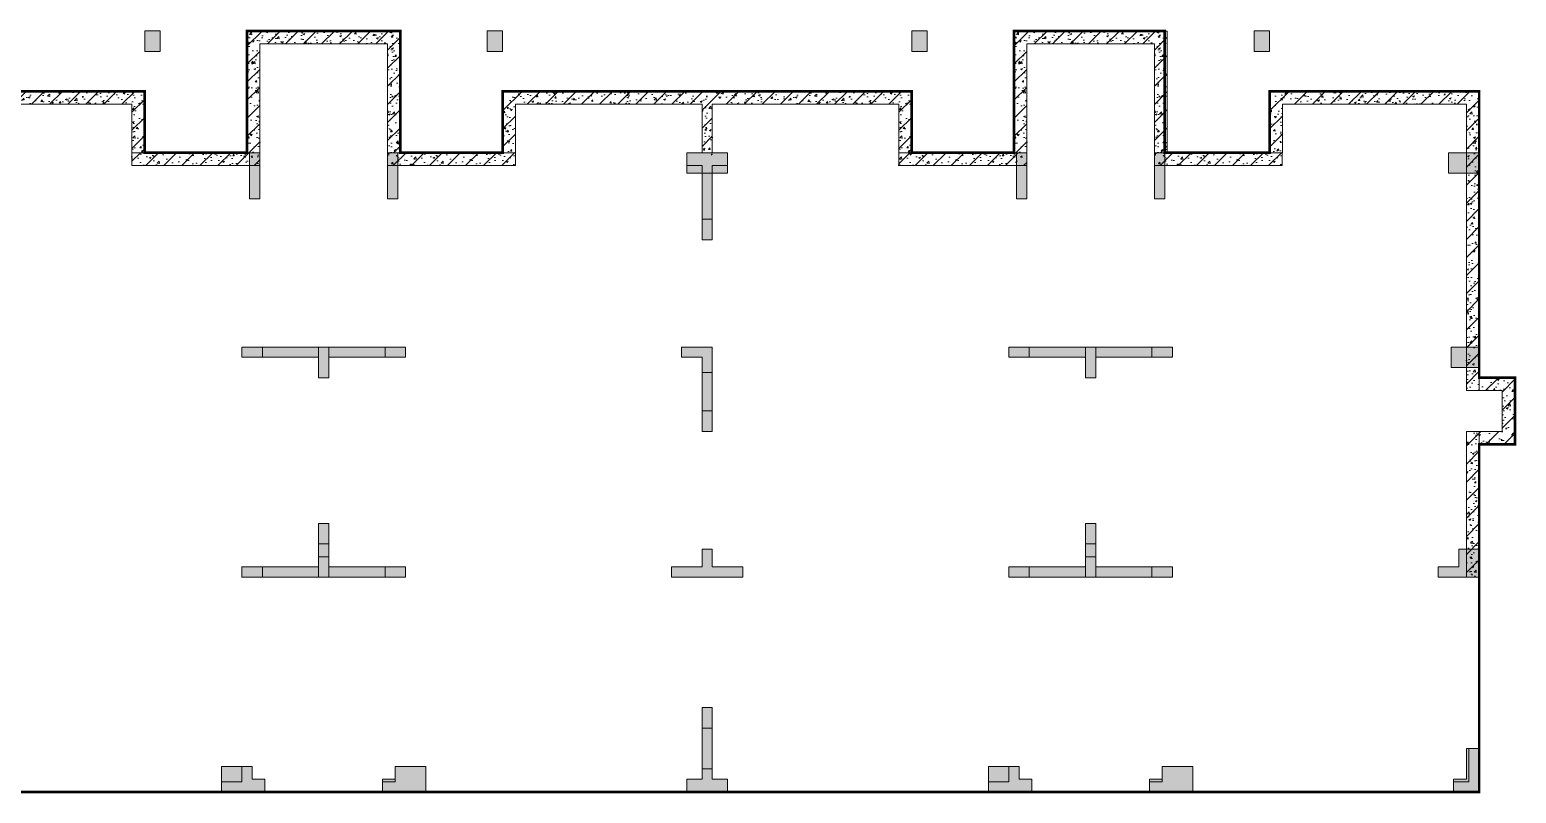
# Model space of a CAD drawing. Extents: x -264757 to 1033689, y 4049843 to 4347093.
# Drawn here: x -10533 to 18542, y 4123683 to 4138613 of the extents above; entities that cross this region are included whole.
import ezdxf

# ---------------------------------------------------------------- set-up
doc = ezdxf.new("R2010")
doc.units = 0
doc.header["$LTSCALE"] = 1000
doc.header["$MEASUREMENT"] = 0
doc.linetypes.add('DASH', pattern=[0.35, 0.25, -0.1])
doc.layers.add('无关图层', color=8, linetype='Continuous', lineweight=0)
doc.layers.add('车位归属楼栋范围线', color=7, linetype='Continuous', true_color=0x19e6c7)
pattern_1 = [(50, (-27383.57, 4123708.02), (358.63, -31.376), [37.5, -412.5]), (355, (-27383.57, 4123708.02), (-69.3757, 376.096), [30, -330]), (100.4514, (-27353.68, 4123705.4), (289.2547, 344.7198), [31.87, -350.571]), (46.1842, (-27383.57, 4123808), (533.6205, -82.7595), [56.25, -618.75]), (96.6356, (-27339.1, 4123801.1), (467.3314, 487.059), [47.805, -525.8565]), (351.1842, (-27383.57, 4123808), (467.331, 487.059), [45, -495]), (21, (-27333.57, 4123783.02), (298.4535, -201.3094), [37.5, -412.5]), (326, (-27333.57, 4123783.02), (121.6577, 362.575), [30, -330]), (71.4514, (-27308.7, 4123766.25), (420.1113, 161.2652), [31.87, -350.571]), (37.5, (-27383.57, 4123708.02), (6.07993, 166.44693), [0, -326, 0, -335, 0, -331.25]), (7.5, (-27383.57, 4123708.02), (131.5348, 197.20586), [0, -191, 0, -318.5, 0, -126.25]), (327.5, (-27495.07, 4123708.02), (266.9112, -11.27744), [0, -125, 0, -390, 0, -517.5]), (317.5, (-27545.07, 4123708.02), (291.5931, 50.0525), [0, -162.5, 0, -259, 0, -367.5]), (45, (-27383.57, 4123708.02), (-176.7767, 176.7767), [])]

msp = doc.modelspace()

# ---------------------------------------------------------------- hatches: boundary and pattern name
at = {"layer": '无关图层'}
for points in [[(-8283.2, 4138589.2), (-7983.2, 4138589.2), (-7983.2, 4138189.2), (-8283.2, 4138189.2)], [(-1583.2, 4138589.2), (-1283.2, 4138589.2), (-1283.2, 4138189.2), (-1583.2, 4138189.2)], [(6716.8, 4138590.3), (7016.8, 4138590.3), (7016.8, 4138190.3), (6716.8, 4138190.3)], [(13416.8, 4138590.3), (13716.8, 4138590.3), (13716.8, 4138190.3), (13416.8, 4138190.3)], [(-6233.6, 4136208), (-6033.6, 4136208), (-6033.6, 4135308), (-6233.6, 4135308)], [(-3533.4, 4136208), (-3333.4, 4136208), (-3333.4, 4135308), (-3533.4, 4135308)], [(2316.4, 4136208), (3116.4, 4136208), (3116.4, 4135808), (2316.4, 4135808)], [(8766.4, 4136208), (8966.4, 4136208), (8966.4, 4135308), (8766.4, 4135308)], [(11466.6, 4136208), (11666.6, 4136208), (11666.6, 4135308), (11466.6, 4135308)], [(17816.6, 4135808), (17216.6, 4135808), (17216.6, 4136208), (17816.6, 4136208)], [(2616.8, 4134508), (2816.8, 4134508), (2816.8, 4134908), (2616.8, 4134908)], [(2816.8, 4134908), (2616.8, 4134908), (2616.8, 4134508), (2816.8, 4134508)], [(2616.8, 4134908), (2816.8, 4134908), (2816.8, 4134508), (2616.8, 4134508)], [(2616.8, 4134508), (2616.8, 4134908), (2816.8, 4134908), (2816.8, 4134508)], [(-5983.1, 4132208), (-6383.1, 4132208), (-6383.1, 4132408), (-5983.1, 4132408)], [(-5983.1, 4132208), (-6383.1, 4132208), (-6383.1, 4132408), (-5983.1, 4132408)], [(-5983.1, 4132208), (-6383.1, 4132208), (-6383.1, 4132408), (-5983.1, 4132408)], [(-4883.2, 4131808), (-4883.2, 4132408), (-4683.2, 4132408), (-4683.2, 4131808)], [(-3583.1, 4132408), (-3183.1, 4132408), (-3183.1, 4132208), (-3583.1, 4132208)], [(-3583.1, 4132408), (-3183.1, 4132408), (-3183.1, 4132208), (-3583.1, 4132208)], [(-3583.1, 4132408), (-3183.1, 4132408), (-3183.1, 4132208), (-3583.1, 4132208)], [(2216.6, 4132408), (2816.6, 4132408), (2816.6, 4131908), (2616.6, 4131908), (2616.6, 4132208), (2216.6, 4132208)], [(9016.9, 4132208), (8616.9, 4132208), (8616.9, 4132408), (9016.9, 4132408)], [(9016.9, 4132208), (8616.9, 4132208), (8616.9, 4132408), (9016.9, 4132408)], [(9016.9, 4132208), (8616.9, 4132208), (8616.9, 4132408), (9016.9, 4132408)], [(10116.8, 4131808), (10116.8, 4132408), (10316.8, 4132408), (10316.8, 4131808)], [(11416.9, 4132408), (11816.9, 4132408), (11816.9, 4132208), (11416.9, 4132208)], [(11416.9, 4132408), (11816.9, 4132408), (11816.9, 4132208), (11416.9, 4132208)], [(11416.9, 4132408), (11816.9, 4132408), (11816.9, 4132208), (11416.9, 4132208)], [(17266.6, 4132008), (17266.6, 4132408), (17816.6, 4132408), (17816.6, 4132008), (17566.8, 4132008), (17566.8, 4132008)], [(2616.6, 4130758), (2816.6, 4130758), (2816.6, 4131158), (2616.6, 4131158)], [(-4883.2, 4128558), (-4883.2, 4128958), (-4683.2, 4128958), (-4683.2, 4128558)], [(10116.8, 4128558), (10116.8, 4128958), (10316.8, 4128958), (10316.8, 4128558)], [(-4883.2, 4128308), (-4683.2, 4128308), (-4683.2, 4127908), (-4883.2, 4127908)], [(2816.8, 4128108), (3416.8, 4128108), (3416.8, 4127908), (2016.8, 4127908), (2016.8, 4128108), (2616.8, 4128108), (2616.8, 4128458), (2816.8, 4128458)], [(10116.8, 4128308), (10316.8, 4128308), (10316.8, 4127908), (10116.8, 4127908)], [(17016.8, 4127908), (17816.8, 4127908), (17816.8, 4128458), (17416.8, 4128458), (17416.8, 4128108), (17016.8, 4128108)], [(-5983.2, 4127908), (-6383.2, 4127908), (-6383.2, 4128108), (-5983.2, 4128108)], [(-3583.2, 4128108), (-3183.2, 4128108), (-3183.2, 4127908), (-3583.2, 4127908)], [(9016.8, 4127908), (8616.8, 4127908), (8616.8, 4128108), (9016.8, 4128108)], [(11416.8, 4128108), (11816.8, 4128108), (11816.8, 4127908), (11416.8, 4127908)], [(2616.8, 4125358), (2816.8, 4125358), (2816.8, 4124958), (2616.8, 4124958)], [(2616.8, 4124958), (2616.8, 4125358), (2816.8, 4125358), (2816.8, 4124958)], [(17316.6, 4123958), (17316.6, 4123708), (17816.6, 4123708), (17816.6, 4124558), (17566.8, 4124558), (17566.8, 4123958)], [(-5932.9, 4123708), (-5932.9, 4123958), (-6182.9, 4123958), (-6182.9, 4124208), (-6382.9, 4124208), (-6782.9, 4124208), (-6782.9, 4123708), (-6382.9, 4123708)], [(-3633.2, 4123708), (-3633.2, 4123958), (-3383.2, 4123958), (-3383.2, 4124208), (-3183.2, 4124208), (-2783.2, 4124208), (-2783.2, 4123708), (-3183.2, 4123708)], [(2616.8, 4123958), (2616.8, 4124158), (2816.8, 4124158), (2816.8, 4123958), (3116.8, 4123958), (3116.8, 4123708), (2316.8, 4123708), (2316.8, 4123958)], [(9067.1, 4123708), (9067.1, 4123958), (8817.1, 4123958), (8817.1, 4124208), (8617.1, 4124208), (8217.1, 4124208), (8217.1, 4123708), (8617.1, 4123708)], [(11366.8, 4123708), (11366.8, 4123958), (11616.8, 4123958), (11616.8, 4124208), (11816.8, 4124208), (12216.8, 4124208), (12216.8, 4123708), (11816.8, 4123708)]]:
    msp.add_hatch(color=256, dxfattribs=at).paths.add_polyline_path(points)
h = msp.add_hatch(dxfattribs=at)
h.set_pattern_fill('ARMORED', color=256, scale=50, style=0)
h.set_pattern_definition([(50, (-12383.57, 4123708.02), (358.63, -31.376), [37.5, -412.5]), (355, (-12383.57, 4123708.02), (-69.376, 376.096), [30, -330]), (100.4514, (-12353.68, 4123705.4), (289.255, 344.72), [31.87, -350.571]), (46.1842, (-12383.57, 4123808), (533.62, -82.76), [56.25, -618.75]), (96.6356, (-12339.1, 4123801.1), (467.331, 487.059), [47.805, -525.856]), (351.1842, (-12383.57, 4123808), (467.331, 487.06), [45, -495]), (21, (-12333.57, 4123783.02), (298.4535, -201.3094), [37.5, -412.5]), (326, (-12333.57, 4123783.02), (121.658, 362.575), [30, -330]), (71.4514, (-12308.7, 4123766.25), (420.111, 161.265), [31.87, -350.571]), (37.5, (-12383.57, 4123708.02), (6.0799, 166.4469), [0, -326, 0, -335, 0, -331.25]), (7.5, (-12383.57, 4123708.02), (131.5348, 197.2059), [0, -191, 0, -318.5, 0, -126.25]), (327.5, (-12495.07, 4123708.02), (266.9112, -11.2774), [0, -125, 0, -390, 0, -517.5]), (317.5, (-12545.07, 4123708.02), (291.593, 50.0525), [0, -162.5, 0, -259, 0, -367.5]), (45, (-12383.57, 4123708.02), (-176.7767, 176.7767), [])])
h.paths.add_polyline_path([(-6283.4, 4136208), (-6283.6, 4138588), (-3283.4, 4138588), (-3283.4, 4136208), (-3533.4, 4136208), (-3533.6, 4138338), (-6033.4, 4138338), (-6033.4, 4136208)])
h = msp.add_hatch(dxfattribs=at)
h.set_pattern_fill('ARMORED', color=256, scale=50, style=0)
h.set_pattern_definition([(50, (2616.43, 4123708.02), (358.63, -31.376), [37.5, -412.5]), (355, (2616.43, 4123708.02), (-69.376, 376.096), [30, -330]), (100.4514, (2646.32, 4123705.4), (289.255, 344.72), [31.87, -350.571]), (46.1842, (2616.43, 4123808), (533.62, -82.76), [56.25, -618.75]), (96.6356, (2660.9, 4123801.1), (467.331, 487.059), [47.805, -525.856]), (351.1842, (2616.43, 4123808), (467.331, 487.06), [45, -495]), (21, (2666.43, 4123783.02), (298.4535, -201.3094), [37.5, -412.5]), (326, (2666.43, 4123783.02), (121.658, 362.575), [30, -330]), (71.4514, (2691.3, 4123766.25), (420.111, 161.265), [31.87, -350.571]), (37.5, (2616.43, 4123708.02), (6.0799, 166.4469), [0, -326, 0, -335, 0, -331.25]), (7.5, (2616.43, 4123708.02), (131.5348, 197.2059), [0, -191, 0, -318.5, 0, -126.25]), (327.5, (2504.93, 4123708.02), (266.9112, -11.2774), [0, -125, 0, -390, 0, -517.5]), (317.5, (2454.93, 4123708.02), (291.593, 50.0525), [0, -162.5, 0, -259, 0, -367.5]), (45, (2616.43, 4123708.02), (-176.7767, 176.7767), [])])
h.paths.add_polyline_path([(8716.6, 4136208), (8716.4, 4138588), (11716.6, 4138588), (11716.6, 4136208), (11466.6, 4136208), (11466.4, 4138338), (8966.6, 4138338), (8966.6, 4136208)])
h = msp.add_hatch(dxfattribs=at)
h.set_pattern_fill('ARMORED', color=256, scale=50, style=0)
h.set_pattern_definition([(50, (-766048.13, 3995375.8), (358.63009, -31.37607), [37.5, -412.5]), (355, (-766048.13, 3995375.8), (-69.37567, 376.09607), [30, -330]), (100.4514, (-766018.24, 3995373.18), (289.25469, 344.71977), [31.8701, -350.57106]), (46.1842, (-766048.13, 3995475.8), (533.62052, -82.7595), [56.25, -618.75]), (96.6356, (-766003.66, 3995468.9), (467.33135, 487.05894), [47.80514, -525.8565]), (351.1842, (-766048.13, 3995475.8), (467.33097, 487.0593), [45, -495]), (21, (-765998.13, 3995450.8), (298.45353, -201.30945), [37.5, -412.5]), (326, (-765998.13, 3995450.8), (121.65767, 362.57502), [30, -330]), (71.4514, (-765973.26, 3995434.02), (420.11131, 161.26525), [31.8701, -350.57106]), (37.5, (-766048.13, 3995375.8), (6.079928, 166.446927), [0, -326, 0, -335, 0, -331.25]), (7.5, (-766048.13, 3995375.8), (131.53477, 197.205856), [0, -191, 0, -318.5, 0, -126.25]), (327.5, (-766159.63, 3995375.8), (266.911218, -11.277436), [0, -125, 0, -390, 0, -517.5]), (317.5, (-766209.63, 3995375.8), (291.593085, 50.05249), [0, -162.5, 0, -259, 0, -367.5]), (45, (-766048.13, 3995375.8), (-176.776695, 176.776695), [])])
h.paths.add_polyline_path([(-16283.2, 4136208), (-16033.2, 4136208), (-16033.2, 4137158), (-12383.2, 4137158), (-12383.2, 4136158), (-12183.2, 4136158), (-12183.2, 4137158), (-8533.2, 4137158), (-8533.2, 4136208), (-8283.2, 4136208), (-8283.2, 4137408), (-16283.2, 4137408)])
h = msp.add_hatch(dxfattribs=at)
h.set_pattern_fill('ARMORED', color=256, scale=50, style=0)
h.set_pattern_definition([(50, (-751048.13, 3995375.8), (358.63009, -31.37607), [37.5, -412.5]), (355, (-751048.13, 3995375.8), (-69.37567, 376.09607), [30, -330]), (100.4514, (-751018.24, 3995373.18), (289.25469, 344.71977), [31.8701, -350.57106]), (46.1842, (-751048.13, 3995475.8), (533.62052, -82.7595), [56.25, -618.75]), (96.6356, (-751003.66, 3995468.9), (467.33135, 487.05894), [47.80514, -525.8565]), (351.1842, (-751048.13, 3995475.8), (467.33097, 487.0593), [45, -495]), (21, (-750998.13, 3995450.8), (298.45353, -201.30945), [37.5, -412.5]), (326, (-750998.13, 3995450.8), (121.65767, 362.57502), [30, -330]), (71.4514, (-750973.26, 3995434.02), (420.11131, 161.26525), [31.8701, -350.57106]), (37.5, (-751048.13, 3995375.8), (6.079928, 166.446927), [0, -326, 0, -335, 0, -331.25]), (7.5, (-751048.13, 3995375.8), (131.53477, 197.205856), [0, -191, 0, -318.5, 0, -126.25]), (327.5, (-751159.63, 3995375.8), (266.911218, -11.277436), [0, -125, 0, -390, 0, -517.5]), (317.5, (-751209.63, 3995375.8), (291.593085, 50.05249), [0, -162.5, 0, -259, 0, -367.5]), (45, (-751048.13, 3995375.8), (-176.776695, 176.776695), [])])
h.paths.add_polyline_path([(-1283.2, 4136208), (-1033.2, 4136208), (-1033.2, 4137158), (2616.8, 4137158), (2616.8, 4136158), (2816.8, 4136158), (2816.8, 4137158), (6466.8, 4137158), (6466.8, 4136158), (6716.8, 4136158), (6716.8, 4137408), (-1283.2, 4137408)])
h = msp.add_hatch(dxfattribs=at)
h.set_pattern_fill('ARMORED', color=256, scale=50, style=0)
h.set_pattern_definition([(50, (-766048.13, 3995425.8), (358.63009, -31.37607), [37.5, -412.5]), (355, (-766048.13, 3995425.8), (-69.37567, 376.09607), [30, -330]), (100.4514, (-766018.24, 3995423.18), (289.25469, 344.71977), [31.8701, -350.57106]), (46.1842, (-766048.13, 3995525.8), (533.62052, -82.7595), [56.25, -618.75]), (96.6356, (-766003.66, 3995518.9), (467.33135, 487.05894), [47.80514, -525.8565]), (351.1842, (-766048.13, 3995525.8), (467.33097, 487.0593), [45, -495]), (21, (-765998.13, 3995500.8), (298.45353, -201.30945), [37.5, -412.5]), (326, (-765998.13, 3995500.8), (121.65767, 362.57502), [30, -330]), (71.4514, (-765973.26, 3995484.02), (420.11131, 161.26525), [31.8701, -350.57106]), (37.5, (-766048.13, 3995425.8), (6.079928, 166.446927), [0, -326, 0, -335, 0, -331.25]), (7.5, (-766048.13, 3995425.8), (131.53477, 197.205856), [0, -191, 0, -318.5, 0, -126.25]), (327.5, (-766159.63, 3995425.8), (266.911218, -11.277436), [0, -125, 0, -390, 0, -517.5]), (317.5, (-766209.63, 3995425.8), (291.593085, 50.05249), [0, -162.5, 0, -259, 0, -367.5]), (45, (-766048.13, 3995425.8), (-176.776695, 176.776695), [])])
h.paths.add_polyline_path([(13716.6, 4136208), (13716.6, 4137408), (17816.8, 4137408), (17816.8, 4131558), (17566.8, 4131558), (17566.8, 4137158), (13966.8, 4137158), (13966.8, 4136208)])
h = msp.add_hatch(dxfattribs=at)
h.set_pattern_fill('ARMORED', color=256, scale=50, style=0)
h.set_pattern_definition([(50, (-12383.4, 4123708.02), (358.63, -31.376), [37.5, -412.5]), (355, (-12383.4, 4123708.02), (-69.376, 376.096), [30, -330]), (100.4514, (-12353.5, 4123705.4), (289.255, 344.72), [31.87, -350.571]), (46.1842, (-12383.4, 4123808), (533.62, -82.76), [56.25, -618.75]), (96.6356, (-12338.9, 4123801.1), (467.331, 487.059), [47.805, -525.856]), (351.184, (-12383.4, 4123808), (467.33, 487.06), [45, -495]), (21, (-12333.4, 4123783.02), (298.4535, -201.3094), [37.5, -412.5]), (326, (-12333.4, 4123783.02), (121.658, 362.575), [30, -330]), (71.4514, (-12308.5, 4123766.25), (420.111, 161.265), [31.87, -350.571]), (37.5, (-12383.39, 4123708.02), (6.0799, 166.4469), [0, -326, 0, -335, 0, -331.25]), (7.5, (-12383.39, 4123708.02), (131.5348, 197.2059), [0, -191, 0, -318.5, 0, -126.25]), (327.5, (-12494.89, 4123708.02), (266.9112, -11.2774), [0, -125, 0, -390, 0, -517.5]), (317.5, (-12544.89, 4123708.02), (291.593, 50.0525), [0, -162.5, 0, -259, 0, -367.5]), (45, (-12383.39, 4123708.02), (-176.7767, 176.7767), [])])
h.paths.add_polyline_path([(-8533.1, 4136208), (-6033.4, 4136208), (-6033.4, 4135958), (-8533.1, 4135958)])
h = msp.add_hatch(color=256, dxfattribs=at)
h.dxf.hatch_style = 1
h.paths.add_polyline_path([(-6233.6, 4136208), (-6233.6, 4135958), (-6233.6, 4135308), (-6033.6, 4135308), (-6033.6, 4136208)])
h = msp.add_hatch(color=256, dxfattribs=at)
h.dxf.hatch_style = 1
h.paths.add_polyline_path([(-3533.4, 4136208), (-3533.4, 4135958), (-3533.4, 4135308), (-3333.4, 4135308), (-3333.4, 4136208)])
h = msp.add_hatch(dxfattribs=at)
h.set_pattern_fill('ARMORED', color=256, scale=50, style=0)
h.set_pattern_definition([(50, (-6833.75, 4123708.02), (358.63, -31.376), [37.5, -412.5]), (355, (-6833.75, 4123708.02), (-69.376, 376.096), [30, -330]), (100.4514, (-6803.87, 4123705.4), (289.255, 344.72), [31.87, -350.571]), (46.1842, (-6833.75, 4123808), (533.62, -82.76), [56.25, -618.75]), (96.6356, (-6789.3, 4123801.1), (467.331, 487.059), [47.805, -525.856]), (351.184, (-6833.75, 4123808), (467.33, 487.06), [45, -495]), (21, (-6783.75, 4123783.02), (298.4535, -201.3094), [37.5, -412.5]), (326, (-6783.75, 4123783.02), (121.658, 362.575), [30, -330]), (71.4514, (-6758.88, 4123766.24), (420.111, 161.265), [31.87, -350.571]), (37.5, (-6833.75, 4123708.02), (6.0799, 166.4469), [0, -326, 0, -335, 0, -331.25]), (7.5, (-6833.75, 4123708.02), (131.5348, 197.2059), [0, -191, 0, -318.5, 0, -126.25]), (327.5, (-6945.25, 4123708.02), (266.9112, -11.2774), [0, -125, 0, -390, 0, -517.5]), (317.5, (-6995.25, 4123708.02), (291.593, 50.0525), [0, -162.5, 0, -259, 0, -367.5]), (45, (-6833.75, 4123708.02), (-176.7767, 176.7767), [])])
h.paths.add_polyline_path([(-3533.2, 4136208), (-1033.8, 4136208), (-1033.8, 4135958), (-3533.2, 4135958)])
h = msp.add_hatch(color=256, dxfattribs=at)
h.dxf.hatch_style = 1
h.paths.add_polyline_path([(2616.6, 4134508), (2816.6, 4134508), (2816.6, 4135958), (3116.6, 4135958), (3116.6, 4136208), (2316.6, 4136208), (2316.6, 4135958), (2616.6, 4135958)])
h = msp.add_hatch(dxfattribs=at)
h.set_pattern_fill('ARMORED', color=256, scale=50, style=0)
h.set_pattern_definition([(50, (2666.43, 4123707.99), (358.63, -31.376), [37.5, -412.5]), (355, (2666.43, 4123708), (-69.376, 376.096), [30, -330]), (100.4514, (2696.3, 4123705.37), (289.255, 344.72), [31.87, -350.571]), (46.1842, (2666.43, 4123808), (533.62, -82.76), [56.25, -618.75]), (96.6356, (2710.9, 4123801.1), (467.331, 487.059), [47.805, -525.856]), (351.184, (2666.43, 4123808), (467.33, 487.06), [45, -495]), (21, (2716.43, 4123782.99), (298.4535, -201.3094), [37.5, -412.5]), (326, (2716.43, 4123783), (121.658, 362.575), [30, -330]), (71.4514, (2741.3, 4123766.2), (420.111, 161.265), [31.87, -350.571]), (37.5, (2666.43, 4123707.99), (6.0799, 166.4469), [0, -326, 0, -335, 0, -331.25]), (7.5, (2666.43, 4123707.99), (131.5348, 197.2059), [0, -191, 0, -318.5, 0, -126.25]), (327.5, (2554.93, 4123707.99), (266.9112, -11.2774), [0, -125, 0, -390, 0, -517.5]), (317.5, (2504.93, 4123707.99), (291.593, 50.0525), [0, -162.5, 0, -259, 0, -367.5]), (45, (2666.43, 4123707.99), (-176.7767, 176.7767), [])])
h.paths.add_polyline_path([(6466.8, 4136208), (8966.4, 4136208), (8966.4, 4135958), (6466.8, 4135958)])
h = msp.add_hatch(color=256, dxfattribs=at)
h.dxf.hatch_style = 1
h.paths.add_polyline_path([(8766.4, 4136208), (8766.4, 4135958), (8766.4, 4135308), (8966.4, 4135308), (8966.4, 4136208)])
h = msp.add_hatch(color=256, dxfattribs=at)
h.dxf.hatch_style = 1
h.paths.add_polyline_path([(11466.6, 4136208), (11466.6, 4135958), (11466.6, 4135308), (11666.6, 4135308), (11666.6, 4136208)])
h = msp.add_hatch(dxfattribs=at)
h.set_pattern_fill('ARMORED', color=256, scale=50, style=0)
h.set_pattern_definition([(50, (8166.06, 4123707.98), (358.63, -31.376), [37.5, -412.5]), (355, (8166.06, 4123708), (-69.376, 376.096), [30, -330]), (100.4514, (8195.95, 4123705.37), (289.255, 344.72), [31.87, -350.571]), (46.1842, (8166.06, 4123808), (533.62, -82.76), [56.25, -618.75]), (96.6356, (8210.53, 4123801.1), (467.331, 487.059), [47.805, -525.856]), (351.184, (8166.06, 4123808), (467.33, 487.06), [45, -495]), (21, (8216.06, 4123782.98), (298.4535, -201.3094), [37.5, -412.5]), (326, (8216.06, 4123783), (121.658, 362.575), [30, -330]), (71.4514, (8240.94, 4123766.2), (420.111, 161.265), [31.87, -350.571]), (37.5, (8166.06, 4123707.98), (6.0799, 166.4469), [0, -326, 0, -335, 0, -331.25]), (7.5, (8166.06, 4123707.98), (131.5348, 197.2059), [0, -191, 0, -318.5, 0, -126.25]), (327.5, (8054.56, 4123707.98), (266.9112, -11.2774), [0, -125, 0, -390, 0, -517.5]), (317.5, (8004.56, 4123707.98), (291.593, 50.0525), [0, -162.5, 0, -259, 0, -367.5]), (45, (8166.06, 4123707.98), (-176.7767, 176.7767), [])])
h.paths.add_polyline_path([(11466.6, 4136208), (13966, 4136208), (13966, 4135958), (11466.6, 4135958)])
h = msp.add_hatch(color=256, dxfattribs=at)
h.dxf.hatch_style = 1
h.paths.add_polyline_path([(-4883.2, 4132208), (-4883.2, 4131808), (-4683.2, 4131808), (-4683.2, 4132208), (-3183.2, 4132208), (-3183.2, 4132408), (-3533.2, 4132408), (-3533.2, 4132408), (-6033.2, 4132408), (-6033.2, 4132408), (-6383.2, 4132408), (-6383.2, 4132208)])
h = msp.add_hatch(color=256, dxfattribs=at)
h.dxf.hatch_style = 1
h.paths.add_polyline_path([(2816.8, 4130758), (2616.8, 4130758), (2616.6, 4132208), (2216.6, 4132208), (2216.6, 4132408), (2816.8, 4132408)])
h = msp.add_hatch(color=256, dxfattribs=at)
h.dxf.hatch_style = 1
h.paths.add_polyline_path([(10116.8, 4132208), (10116.8, 4131808), (10316.8, 4131808), (10316.8, 4132208), (11816.8, 4132208), (11816.8, 4132408), (11466.8, 4132408), (11466.8, 4132408), (8966.8, 4132408), (8966.8, 4132408), (8616.8, 4132408), (8616.8, 4132208)])
h = msp.add_hatch(dxfattribs=at)
h.set_pattern_fill('ARMORED', color=256, scale=50, style=0)
h.set_pattern_definition(pattern_1)
h.paths.add_polyline_path([(18516.8, 4131808), (17816.8, 4131808), (17816.8, 4131558), (18266.8, 4131558), (18266.8, 4130758), (17816.8, 4130758), (17816.8, 4130508), (18516.8, 4130508)])
h = msp.add_hatch(dxfattribs=at)
h.set_pattern_fill('ARMORED', color=256, scale=50, style=0)
h.set_pattern_definition(pattern_1)
h.paths.add_polyline_path([(17816.8, 4130758), (17566.8, 4130758), (17566.8, 4127908), (17816.8, 4127908)])
h = msp.add_hatch(color=256, dxfattribs=at)
h.dxf.hatch_style = 1
h.paths.add_polyline_path([(-6383.2, 4128108), (-4883.2, 4128108), (-4883.2, 4128958), (-4683.2, 4128958), (-4683.2, 4128108), (-3183.2, 4128108), (-3183.2, 4127908), (-6383.2, 4127908)])
h = msp.add_hatch(color=256, dxfattribs=at)
h.dxf.hatch_style = 1
h.paths.add_polyline_path([(8616.8, 4128108), (10116.8, 4128108), (10116.8, 4128958), (10316.8, 4128958), (10316.8, 4128108), (11816.8, 4128108), (11816.8, 4127908), (8616.8, 4127908)])
h = msp.add_hatch(color=256, dxfattribs=at)
h.dxf.hatch_style = 1
h.paths.add_polyline_path([(2016.8, 4128108), (2616.8, 4128108), (2616.8, 4128458), (2816.8, 4128458), (2816.8, 4128108), (3416.8, 4128108), (3416.8, 4127908), (2016.8, 4127908)])
h = msp.add_hatch(color=256, dxfattribs=at)
h.dxf.hatch_style = 1
h.paths.add_polyline_path([(2316.8, 4123958), (2616.8, 4123958), (2616.8, 4125358), (2816.8, 4125358), (2816.8, 4123958), (3116.8, 4123958), (3116.8, 4123708), (2316.8, 4123708)])
h = msp.add_hatch(color=256, dxfattribs=at)
h.dxf.hatch_style = 1
h.paths.add_polyline_path([(17616.6, 4124558), (17816.6, 4124558), (17816.6, 4123708), (17316.6, 4123708), (17316.6, 4123908), (17616.6, 4123908)])
h = msp.add_hatch(color=256, dxfattribs=at)
h.dxf.hatch_style = 1
h.paths.add_polyline_path([(-5932.9, 4123708), (-5932.9, 4123958), (-6182.9, 4123958), (-6182.9, 4124208), (-6382.9, 4124208), (-6382.9, 4123908), (-6782.9, 4123908), (-6782.9, 4123708), (-6382.9, 4123708)])
h = msp.add_hatch(color=256, dxfattribs=at)
h.dxf.hatch_style = 1
h.paths.add_polyline_path([(-3633.2, 4123708), (-3633.2, 4123908), (-3383.2, 4123908), (-3383.2, 4124208), (-3183.2, 4124208), (-2783.2, 4124208), (-2783.2, 4123708), (-3183.2, 4123708)])
h = msp.add_hatch(color=256, dxfattribs=at)
h.dxf.hatch_style = 1
h.paths.add_polyline_path([(9067.1, 4123708), (9067.1, 4123958), (8817.1, 4123958), (8817.1, 4124208), (8617.1, 4124208), (8617.1, 4123908), (8217.1, 4123908), (8217.1, 4123708), (8617.1, 4123708)])
h = msp.add_hatch(color=256, dxfattribs=at)
h.dxf.hatch_style = 1
h.paths.add_polyline_path([(11366.8, 4123708), (11366.8, 4123908), (11616.8, 4123908), (11616.8, 4124208), (11816.8, 4124208), (12216.8, 4124208), (12216.8, 4123708), (11816.8, 4123708)])

# ---------------------------------------------------------------- linework, layer by layer
for points in [[(-8283.2, 4138589.2), (-7983.2, 4138589.2), (-7983.2, 4138189.2), (-8283.2, 4138189.2)], [(-6283.4, 4136208), (-6283.6, 4138588), (-3283.4, 4138588), (-3283.4, 4136208), (-3533.4, 4136208), (-3533.6, 4138338), (-6033.4, 4138338), (-6033.4, 4136208)], [(-1583.2, 4138589.2), (-1283.2, 4138589.2), (-1283.2, 4138189.2), (-1583.2, 4138189.2)], [(6716.8, 4138590.3), (7016.8, 4138590.3), (7016.8, 4138190.3), (6716.8, 4138190.3)], [(8716.6, 4136208), (8716.4, 4138588), (11716.6, 4138588), (11716.6, 4136208), (11466.6, 4136208), (11466.4, 4138338), (8966.6, 4138338), (8966.6, 4136208)], [(13416.8, 4138590.3), (13716.8, 4138590.3), (13716.8, 4138190.3), (13416.8, 4138190.3)], [(-16283.2, 4136208), (-16033.2, 4136208), (-16033.2, 4137158), (-12383.2, 4137158), (-12383.2, 4136208), (-12183.2, 4136208), (-12183.2, 4137158), (-8533.2, 4137158), (-8533.2, 4136208), (-8283.2, 4136208), (-8283.2, 4137408), (-16283.2, 4137408)], [(-1283.2, 4136208), (-1033.2, 4136208), (-1033.2, 4137158), (2616.8, 4137158), (2616.8, 4136208), (2816.8, 4136208), (2816.8, 4137158), (6466.8, 4137158), (6466.8, 4136208), (6716.8, 4136208), (6716.8, 4137408), (-1283.2, 4137408)], [(13716.6, 4136208), (13716.6, 4137408), (17816.8, 4137408), (17816.8, 4131558), (17566.8, 4131558), (17566.8, 4137158), (13966.8, 4137158), (13966.8, 4136208)], [(-8533.1, 4136208), (-6033.4, 4136208), (-6033.4, 4135958), (-8533.1, 4135958)], [(-6233.6, 4136208), (-6233.6, 4135958), (-6233.6, 4135958), (-6233.6, 4135308), (-6033.6, 4135308), (-6033.6, 4136208)], [(-6233.6, 4136208), (-6033.6, 4136208), (-6033.6, 4135308), (-6233.6, 4135308)], [(-3533.4, 4136208), (-3533.4, 4135958), (-3533.4, 4135958), (-3533.4, 4135308), (-3333.4, 4135308), (-3333.4, 4136208)], [(-3533.4, 4136208), (-3333.4, 4136208), (-3333.4, 4135308), (-3533.4, 4135308)], [(-3533.2, 4136208), (-1033.8, 4136208), (-1033.8, 4135958), (-3533.2, 4135958)], [(2316.4, 4136208), (3116.4, 4136208), (3116.4, 4135808), (2316.4, 4135808)], [(6466.8, 4136208), (8966.4, 4136208), (8966.4, 4135958), (6466.8, 4135958)], [(8766.4, 4136208), (8766.4, 4135958), (8766.4, 4135958), (8766.4, 4135308), (8966.4, 4135308), (8966.4, 4136208)], [(8766.4, 4136208), (8966.4, 4136208), (8966.4, 4135308), (8766.4, 4135308)], [(11466.6, 4136208), (11466.6, 4135958), (11466.6, 4135958), (11466.6, 4135308), (11666.6, 4135308), (11666.6, 4136208)], [(11466.6, 4136208), (11666.6, 4136208), (11666.6, 4135308), (11466.6, 4135308)], [(11466.6, 4136208), (13966, 4136208), (13966, 4135958), (11466.6, 4135958)], [(17816.6, 4135808), (17216.6, 4135808), (17216.6, 4136208), (17816.6, 4136208)], [(2616.8, 4134508), (2816.8, 4134508), (2816.8, 4134908), (2616.8, 4134908)], [(2816.8, 4134908), (2616.8, 4134908), (2616.8, 4134508), (2816.8, 4134508)], [(2616.8, 4134908), (2816.8, 4134908), (2816.8, 4134508), (2616.8, 4134508)], [(2616.8, 4134508), (2616.8, 4134908), (2816.8, 4134908), (2816.8, 4134508)], [(-3533.2, 4132408), (-3533.2, 4132408), (-6033.2, 4132408), (-6033.2, 4132408), (-6383.2, 4132408), (-6383.2, 4132208), (-4883.2, 4132208), (-4883.2, 4131808), (-4683.2, 4131808), (-4683.2, 4132208), (-3183.2, 4132208), (-3183.2, 4132408)], [(-5983.1, 4132208), (-6383.1, 4132208), (-6383.1, 4132408), (-5983.1, 4132408)], [(-5983.1, 4132208), (-6383.1, 4132208), (-6383.1, 4132408), (-5983.1, 4132408)], [(-5983.1, 4132208), (-6383.1, 4132208), (-6383.1, 4132408), (-5983.1, 4132408)], [(-4883.2, 4131808), (-4883.2, 4132408), (-4683.2, 4132408), (-4683.2, 4131808)], [(-3583.1, 4132408), (-3183.1, 4132408), (-3183.1, 4132208), (-3583.1, 4132208)], [(-3583.1, 4132408), (-3183.1, 4132408), (-3183.1, 4132208), (-3583.1, 4132208)], [(-3583.1, 4132408), (-3183.1, 4132408), (-3183.1, 4132208), (-3583.1, 4132208)], [(2816.8, 4130758), (2616.8, 4130758), (2616.6, 4132208), (2216.6, 4132208), (2216.6, 4132408), (2216.6, 4132408), (2816.8, 4132408)], [(2216.6, 4132408), (2816.6, 4132408), (2816.6, 4131908), (2616.6, 4131908), (2616.6, 4132208), (2216.6, 4132208)], [(11466.8, 4132408), (11466.8, 4132408), (8966.8, 4132408), (8966.8, 4132408), (8616.8, 4132408), (8616.8, 4132208), (10116.8, 4132208), (10116.8, 4131808), (10316.8, 4131808), (10316.8, 4132208), (11816.8, 4132208), (11816.8, 4132408)], [(9016.9, 4132208), (8616.9, 4132208), (8616.9, 4132408), (9016.9, 4132408)], [(9016.9, 4132208), (8616.9, 4132208), (8616.9, 4132408), (9016.9, 4132408)], [(9016.9, 4132208), (8616.9, 4132208), (8616.9, 4132408), (9016.9, 4132408)], [(10116.8, 4131808), (10116.8, 4132408), (10316.8, 4132408), (10316.8, 4131808)], [(11416.9, 4132408), (11816.9, 4132408), (11816.9, 4132208), (11416.9, 4132208)], [(11416.9, 4132408), (11816.9, 4132408), (11816.9, 4132208), (11416.9, 4132208)], [(11416.9, 4132408), (11816.9, 4132408), (11816.9, 4132208), (11416.9, 4132208)], [(17266.6, 4132008), (17266.6, 4132408), (17816.6, 4132408), (17816.6, 4132008), (17566.8, 4132008), (17566.8, 4132008)], [(2616.6, 4130758), (2816.6, 4130758), (2816.6, 4131158), (2616.6, 4131158)], [(17566.8, 4127908), (17816.8, 4127908), (17816.8, 4130758), (17566.8, 4130758)], [(-6383.2, 4128108), (-4883.2, 4128108), (-4883.2, 4128958), (-4683.2, 4128958), (-4683.2, 4128108), (-3183.2, 4128108), (-3183.2, 4127908), (-6383.2, 4127908)], [(-4883.2, 4128558), (-4883.2, 4128958), (-4683.2, 4128958), (-4683.2, 4128558)], [(8616.8, 4128108), (10116.8, 4128108), (10116.8, 4128958), (10316.8, 4128958), (10316.8, 4128108), (11816.8, 4128108), (11816.8, 4127908), (8616.8, 4127908)], [(10116.8, 4128558), (10116.8, 4128958), (10316.8, 4128958), (10316.8, 4128558)], [(-4883.2, 4128308), (-4683.2, 4128308), (-4683.2, 4127908), (-4883.2, 4127908)], [(2016.8, 4128108), (2616.8, 4128108), (2616.8, 4128458), (2816.8, 4128458), (2816.8, 4128108), (3416.8, 4128108), (3416.8, 4127908), (2016.8, 4127908)], [(2816.8, 4128108), (3416.8, 4128108), (3416.8, 4127908), (2016.8, 4127908), (2016.8, 4128108), (2616.8, 4128108), (2616.8, 4128458), (2816.8, 4128458)], [(10116.8, 4128308), (10316.8, 4128308), (10316.8, 4127908), (10116.8, 4127908)], [(17016.8, 4127908), (17816.8, 4127908), (17816.8, 4128458), (17416.8, 4128458), (17416.8, 4128108), (17016.8, 4128108)], [(-5983.2, 4127908), (-6383.2, 4127908), (-6383.2, 4128108), (-5983.2, 4128108)], [(-3583.2, 4128108), (-3183.2, 4128108), (-3183.2, 4127908), (-3583.2, 4127908)], [(9016.8, 4127908), (8616.8, 4127908), (8616.8, 4128108), (9016.8, 4128108)], [(11416.8, 4128108), (11816.8, 4128108), (11816.8, 4127908), (11416.8, 4127908)], [(2316.8, 4123958), (2616.8, 4123958), (2616.8, 4125358), (2816.8, 4125358), (2816.8, 4123958), (3116.8, 4123958), (3116.8, 4123708), (2316.8, 4123708)], [(2616.8, 4125358), (2816.8, 4125358), (2816.8, 4124958), (2616.8, 4124958)], [(2616.8, 4124958), (2616.8, 4125358), (2816.8, 4125358), (2816.8, 4124958)], [(17316.6, 4123708), (17316.6, 4123908), (17616.6, 4123908), (17616.6, 4124558), (17816.6, 4124558), (17816.6, 4123708)], [(17316.6, 4123958), (17316.6, 4123708), (17816.6, 4123708), (17816.6, 4124558), (17566.8, 4124558), (17566.8, 4123958)], [(-5932.9, 4123708), (-5932.9, 4123958), (-6182.9, 4123958), (-6182.9, 4124208), (-6382.9, 4124208), (-6382.9, 4123908), (-6782.9, 4123908), (-6782.9, 4123708), (-6382.9, 4123708)], [(-5932.9, 4123708), (-5932.9, 4123958), (-6182.9, 4123958), (-6182.9, 4124208), (-6382.9, 4124208), (-6382.9, 4124208), (-6782.9, 4124208), (-6782.9, 4123708), (-6382.9, 4123708)], [(-3633.2, 4123708), (-3633.2, 4123908), (-3383.2, 4123908), (-3383.2, 4124208), (-3183.2, 4124208), (-3183.2, 4124208), (-2783.2, 4124208), (-2783.2, 4123708), (-3183.2, 4123708)], [(-3633.2, 4123708), (-3633.2, 4123958), (-3383.2, 4123958), (-3383.2, 4124208), (-3183.2, 4124208), (-3183.2, 4124208), (-2783.2, 4124208), (-2783.2, 4123708), (-3183.2, 4123708)], [(2616.8, 4123958), (2616.8, 4124158), (2816.8, 4124158), (2816.8, 4123958), (3116.8, 4123958), (3116.8, 4123708), (2316.8, 4123708), (2316.8, 4123958)], [(9067.1, 4123708), (9067.1, 4123958), (8817.1, 4123958), (8817.1, 4124208), (8617.1, 4124208), (8617.1, 4123908), (8217.1, 4123908), (8217.1, 4123708), (8617.1, 4123708)], [(9067.1, 4123708), (9067.1, 4123958), (8817.1, 4123958), (8817.1, 4124208), (8617.1, 4124208), (8617.1, 4124208), (8217.1, 4124208), (8217.1, 4123708), (8617.1, 4123708)], [(11366.8, 4123708), (11366.8, 4123908), (11616.8, 4123908), (11616.8, 4124208), (11816.8, 4124208), (11816.8, 4124208), (12216.8, 4124208), (12216.8, 4123708), (11816.8, 4123708)], [(11366.8, 4123708), (11366.8, 4123958), (11616.8, 4123958), (11616.8, 4124208), (11816.8, 4124208), (11816.8, 4124208), (12216.8, 4124208), (12216.8, 4123708), (11816.8, 4123708)]]:
    msp.add_lwpolyline(points, close=True, dxfattribs=at)
at = {"layer": '无关图层', "ltscale": 0.5}
msp.add_lwpolyline([(2616.6, 4134508), (2816.6, 4134508), (2816.6, 4135958), (3116.6, 4135958), (3116.6, 4136208), (2316.6, 4136208), (2316.6, 4135958), (2616.6, 4135958)], close=True, dxfattribs=at)
at = {"layer": '无关图层'}
for points in [[(17816.8, 4131808), (18516.8, 4131808), (18516.8, 4130508), (17816.8, 4130508)], [(17816.8, 4131558), (18266.8, 4131558), (18266.8, 4130758), (17816.8, 4130758)]]:
    msp.add_lwpolyline(points, dxfattribs=at)
at = {"layer": '车位归属楼栋范围线', "linetype": 'DASH', "ltscale": 5, "const_width": 50}
msp.add_lwpolyline([(-26085.2, 4123708), (17816.6, 4123708), (17816.8, 4130508), (18516.8, 4130508), (18516.8, 4131808), (17816.8, 4131808), (17816.8, 4137408), (13716.6, 4137408), (13716.6, 4136208), (11666.6, 4136208), (11666.6, 4138588), (8716.4, 4138588), (8716.4, 4136208), (6716.8, 4136208), (6716.8, 4137408), (-1283.2, 4137408), (-1283.2, 4136208), (-3283.4, 4136208), (-3283.4, 4138588), (-6283.6, 4138587.8), (-6283.6, 4136208), (-8283.2, 4136208), (-8283.2, 4137408), (-16283.2, 4137408)], dxfattribs=at)

doc.saveas('drawing.dxf')
